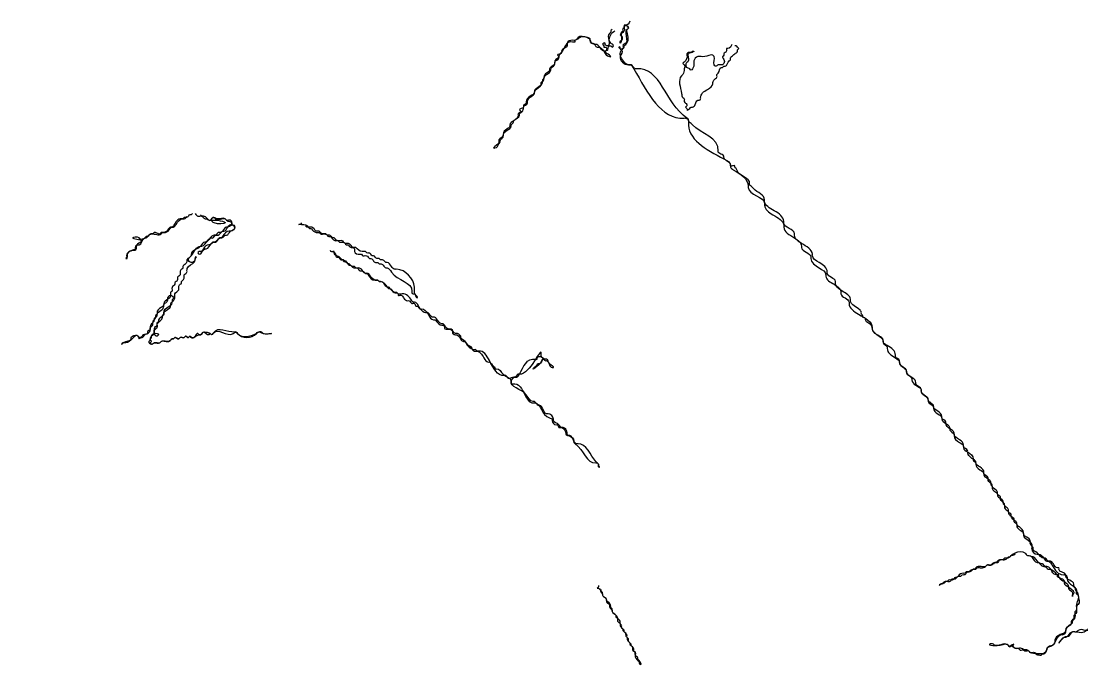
# Model space of a CAD drawing. Header units: metres. Extents: x 0 to 100, y 0 to 141.
# Drawn here: x 20.73 to 40.19, y 99.17 to 111.05 of the extents above; entities that cross this region are included whole.
import ezdxf

# ---------------------------------------------------------------- set-up
doc = ezdxf.new("R2010")
doc.units = ezdxf.units.M

msp = doc.modelspace()

# ---------------------------------------------------------------- linework, layer by layer
for points in [[(31.9, 111.05), (31.825, 110.975), (31.8, 110.975), (31.8, 110.925), (31.75, 110.825), (31.725, 110.8), (31.75, 110.775), (31.75, 110.7), (31.725, 110.65), (31.725, 110.675), (31.75, 110.7), (31.75, 110.775), (31.75, 110.825), (31.75, 110.85), (31.775, 110.875), (31.775, 110.9), (31.8, 110.95), (31.825, 110.975), (31.875, 110.925), (31.85, 110.9), (31.825, 110.825), (31.825, 110.65), (31.775, 110.6), (31.775, 110.55), (31.725, 110.55), (31.725, 110.575), (31.7, 110.575), (31.75, 110.525), (31.725, 110.4), (31.875, 110.25), (31.9, 110.25), (31.975, 110.175), (32.9, 109.275), (32.925, 109.275), (32.975, 109.225), (32.975, 109.2), (33.625, 108.525), (33.75, 108.4), (33.75, 108.375), (33.8, 108.325), (34.075, 108.025), (34.075, 108), (34.375, 107.7), (34.375, 107.675), (34.525, 107.5), (34.725, 107.3), (34.725, 107.275), (34.925, 107.075), (35.05, 106.925), (35.05, 106.9), (35.225, 106.725), (35.225, 106.7), (35.375, 106.525), (35.5, 106.4), (35.5, 106.375), (35.65, 106.225), (35.775, 106.075), (35.775, 106.05), (35.925, 105.9), (35.925, 105.875), (36.1, 105.675), (36.35, 105.425), (36.35, 105.4), (36.475, 105.275), (36.55, 105.175), (36.55, 105.15), (36.625, 105.075), (36.625, 105.05), (36.775, 104.875), (36.85, 104.8), (36.85, 104.775), (36.925, 104.7), (36.975, 104.625), (36.975, 104.6), (37.075, 104.5), (37.075, 104.475), (37.15, 104.375), (37.25, 104.275), (37.25, 104.25), (37.325, 104.175), (37.375, 104.1), (37.375, 104.075), (37.475, 103.975), (37.475, 103.95), (37.55, 103.85), (37.625, 103.775), (37.625, 103.75), (37.7, 103.675), (37.775, 103.575), (37.775, 103.55), (37.85, 103.475), (37.85, 103.45), (37.95, 103.325), (38.025, 103.25), (38.025, 103.225), (38.1, 103.15), (38.2, 103.025), (38.2, 103), (38.25, 102.95), (38.25, 102.925), (38.325, 102.825), (38.4, 102.75), (38.4, 102.725), (38.45, 102.675), (38.525, 102.575), (38.525, 102.55), (38.55, 102.525), (38.55, 102.5), (38.6, 102.425), (38.65, 102.375), (38.65, 102.35), (38.7, 102.3), (38.75, 102.225), (38.75, 102.2), (38.775, 102.175), (38.775, 102.15), (38.825, 102.075), (38.85, 102.05), (38.85, 102.025), (38.9, 101.975), (38.95, 101.9), (38.95, 101.875), (39, 101.825), (39, 101.8), (39.05, 101.725), (39.125, 101.65), (39.125, 101.625), (39.25, 101.5), (39.275, 101.45), (39.275, 101.375), (39.375, 101.275), (39.4, 101.275), (39.5, 101.2), (39.55, 101.15), (39.575, 101.15), (39.65, 101.075), (39.85, 100.9), (39.875, 100.9), (39.925, 100.85), (39.925, 100.825), (40.025, 100.7), (40.075, 100.65), (40.075, 100.625), (40.1, 100.6), (40.125, 100.525), (40.125, 100.35), (40.1, 100.325), (40.1, 100.25), (40.075, 100.175), (40.05, 100.15), (40.05, 100.1), (40.025, 100.075), (40, 100.025), (40, 100), (39.9, 99.9), (39.9, 99.875), (39.8, 99.8), (39.7, 99.7), (39.7, 99.675), (39.6, 99.575), (39.55, 99.55), (39.55, 99.525), (39.475, 99.45), (39.375, 99.45), (39.25, 99.475), (39.225, 99.5), (39.15, 99.5), (39.125, 99.525), (39.05, 99.55), (38.975, 99.55), (38.925, 99.6), (38.95, 99.625), (38.9, 99.6), (38.875, 99.575), (38.85, 99.6), (38.675, 99.6), (38.625, 99.6), (38.6, 99.6), (38.575, 99.625), (38.5, 99.625), (38.6, 99.6), (38.85, 99.6), (38.875, 99.575), (38.9, 99.6), (38.975, 99.55), (39.025, 99.55), (39.05, 99.525), (39.125, 99.525), (39.225, 99.5), (39.25, 99.475), (39.325, 99.475), (39.35, 99.45), (39.425, 99.425), (39.45, 99.425), (39.475, 99.45), (39.5, 99.45), (39.55, 99.525), (39.625, 99.6), (39.65, 99.6), (39.7, 99.65), (39.825, 99.8), (39.85, 99.8), (39.9, 99.85), (39.9, 99.875), (40, 100), (40.025, 100.025), (40.025, 100.05), (40.05, 100.075), (40.075, 100.175), (40.075, 100.225), (40.1, 100.25), (40.1, 100.325), (40.125, 100.525), (40.1, 100.55), (40.1, 100.625), (40.075, 100.65), (40.05, 100.7), (40.05, 100.725), (39.9, 100.875), (39.9, 100.9), (39.775, 101), (39.775, 101.025), (39.75, 101.025), (39.675, 101.1), (39.6, 101.15), (39.575, 101.15), (39.525, 101.2), (39.5, 101.2), (39.375, 101.3), (39.3, 101.375), (39.3, 101.4), (39.275, 101.425), (39.25, 101.475), (39.25, 101.525), (39.125, 101.65), (39.125, 101.675), (39.05, 101.775), (39, 101.825), (39, 101.85), (38.95, 101.9), (38.9, 101.975), (38.9, 102), (38.85, 102.05), (38.85, 102.075), (38.825, 102.125), (38.775, 102.175), (38.775, 102.2), (38.75, 102.225), (38.7, 102.3), (38.7, 102.325), (38.65, 102.375), (38.65, 102.4), (38.625, 102.45), (38.55, 102.525), (38.55, 102.55), (38.525, 102.575), (38.475, 102.65), (38.475, 102.675), (38.4, 102.75), (38.4, 102.775), (38.325, 102.875), (38.25, 102.95), (38.25, 102.975), (38.225, 103), (38.1, 103.15), (38.1, 103.175), (38.025, 103.25), (38.025, 103.275), (37.95, 103.375), (37.85, 103.475), (37.85, 103.5), (37.775, 103.575), (37.7, 103.675), (37.7, 103.7), (37.625, 103.775), (37.625, 103.8), (37.55, 103.9), (37.475, 103.975), (37.475, 104), (37.45, 104.025), (37.425, 104.05), (37.375, 104.1), (37.375, 104.125), (37.325, 104.175), (37.25, 104.275), (37.25, 104.3), (37.15, 104.4), (37.15, 104.425), (37.1, 104.5), (36.975, 104.625), (36.975, 104.65), (36.925, 104.7), (36.85, 104.8), (36.85, 104.825), (36.775, 104.9), (36.775, 104.925), (36.625, 105.1), (36.55, 105.175), (36.55, 105.2), (36.475, 105.275), (36.35, 105.425), (36.35, 105.45), (36.225, 105.575), (36.225, 105.6), (36.175, 105.625), (36.175, 105.65), (36.15, 105.675), (36.15, 105.7), (36.125, 105.75), (35.95, 105.925), (35.95, 105.95), (35.8, 106.1), (35.675, 106.25), (35.675, 106.275), (35.525, 106.425), (35.525, 106.45), (35.375, 106.625), (35.25, 106.75), (35.25, 106.775), (35.05, 106.975), (34.925, 107.125), (34.925, 107.15), (34.725, 107.35), (34.725, 107.375), (34.55, 107.575), (34.375, 107.75), (34.375, 107.775), (34.175, 107.975), (34.125, 108.025), (34.1, 108.05), (34.1, 108.075), (33.875, 108.3), (33.85, 108.35), (33.825, 108.375), (33.825, 108.4), (33.8, 108.4), (33.75, 108.4), (33.75, 108.425), (33.625, 108.55), (33.625, 108.575), (33.55, 108.625), (33.525, 108.65), (33.525, 108.675), (33.05, 109.15), (33.025, 109.175), (32.975, 109.225), (32.975, 109.25), (32.95, 109.275), (32.025, 110.175), (32, 110.175), (31.925, 110.25), (31.9, 110.25), (31.75, 110.525), (31.8, 110.575), (31.8, 110.6), (31.825, 110.625), (31.85, 110.85), (31.85, 110.9), (31.875, 110.925), (31.85, 110.95)], [(31.575, 110.9), (31.55, 110.875), (31.55, 110.85), (31.525, 110.825), (31.5, 110.6), (31.475, 110.6), (31.45, 110.625), (31.45, 110.65), (31.4, 110.625), (31.425, 110.6), (31.425, 110.575), (31.45, 110.575), (31.475, 110.525), (31.45, 110.5), (31.425, 110.5), (31.35, 110.575), (31.275, 110.625), (31.25, 110.625), (31.175, 110.7), (31.175, 110.725), (31.125, 110.75), (30.95, 110.75), (30.9, 110.7), (30.85, 110.7), (30.75, 110.65), (30.75, 110.6), (30.65, 110.5), (30.65, 110.475), (30.575, 110.425), (30.6, 110.4), (30.525, 110.325), (30.525, 110.3), (30.475, 110.225), (30.425, 110.175), (30.425, 110.15), (30.375, 110.1), (30.325, 110.025), (30.325, 110), (30.3, 109.975), (30.3, 109.95), (30.2, 109.825), (30.15, 109.775), (30.15, 109.75), (30.075, 109.675), (30, 109.575), (30, 109.55), (29.95, 109.5), (29.95, 109.475), (29.875, 109.425), (29.9, 109.4), (29.85, 109.35), (29.85, 109.325), (29.775, 109.225), (29.7, 109.15), (29.7, 109.125), (29.65, 109.075), (29.575, 108.975), (29.575, 108.95), (29.5, 108.875), (29.5, 108.85), (29.425, 108.75), (29.4, 108.725), (29.425, 108.725), (29.5, 108.8), (29.525, 108.85), (29.525, 108.875), (29.575, 108.925), (29.575, 108.95), (29.65, 109.05), (29.725, 109.125), (29.725, 109.15), (29.75, 109.175), (29.775, 109.225), (29.875, 109.325), (29.875, 109.35), (29.9, 109.375), (29.95, 109.45), (29.95, 109.475), (30.025, 109.55), (30.025, 109.575), (30.1, 109.675), (30.15, 109.725), (30.15, 109.75), (30.25, 109.85), (30.275, 109.9), (30.275, 109.925), (30.325, 109.975), (30.325, 110), (30.375, 110.075), (30.45, 110.15), (30.45, 110.175), (30.5, 110.225), (30.525, 110.275), (30.525, 110.3), (30.6, 110.375), (30.6, 110.4), (30.65, 110.475), (30.85, 110.675), (30.9, 110.675), (30.9, 110.7), (30.95, 110.725), (30.975, 110.75), (31.125, 110.75), (31.175, 110.7), (31.2, 110.65), (31.225, 110.65), (31.3, 110.575), (31.325, 110.575), (31.425, 110.5), (31.525, 110.4), (31.55, 110.4), (31.45, 110.5), (31.5, 110.525), (31.5, 110.55), (31.55, 110.6), (31.575, 110.575), (31.6, 110.6), (31.55, 110.65), (31.55, 110.8), (31.625, 110.875)], [(33.775, 110.625), (33.7, 110.55), (33.675, 110.55), (33.675, 110.525), (33.65, 110.475), (33.625, 110.45), (33.625, 110.425), (33.6, 110.4), (33.625, 110.35), (33.625, 110.275), (33.6, 110.25), (33.525, 110.25), (33.475, 110.225), (33.45, 110.25), (33.45, 110.4), (33.425, 110.425), (33.275, 110.4), (33.15, 110.4), (33.075, 110.325), (33.075, 110.225), (33.05, 110.175), (33.025, 110.15), (33, 110.175), (32.95, 110.2), (32.95, 110.3), (32.975, 110.325), (32.975, 110.4), (33, 110.475), (33.025, 110.475), (33.05, 110.5), (33.075, 110.5), (33.025, 110.475), (32.975, 110.475), (32.95, 110.45), (32.95, 110.425), (32.9, 110.3), (32.875, 110.275), (32.9, 110.25), (32.9, 110.175), (32.875, 110.075), (32.85, 110.05), (32.85, 109.725), (32.875, 109.65), (32.9, 109.625), (32.9, 109.575), (32.925, 109.55), (32.95, 109.5), (32.925, 109.475), (32.95, 109.45), (32.95, 109.425), (33, 109.45), (33.025, 109.475), (33.05, 109.475), (33.1, 109.525), (33.15, 109.6), (33.175, 109.6), (33.2, 109.625), (33.2, 109.65), (33.325, 109.8), (33.425, 109.9), (33.425, 109.925), (33.475, 110), (33.5, 110.025), (33.5, 110.075), (33.525, 110.1), (33.575, 110.2), (33.6, 110.2), (33.625, 110.225), (33.65, 110.225), (33.725, 110.325), (33.75, 110.35), (33.75, 110.375), (33.8, 110.425), (33.825, 110.45), (33.875, 110.5), (33.875, 110.525), (33.9, 110.55), (33.875, 110.575), (33.85, 110.6), (33.825, 110.6)], [(23.925, 107.525), (23.975, 107.475), (24.05, 107.475), (24.075, 107.45), (24.125, 107.425), (24.15, 107.425), (24.175, 107.4), (24.2, 107.4), (24.475, 107.35), (24.275, 107.35), (24.225, 107.4), (24.225, 107.425), (24.275, 107.45), (24.3, 107.425), (24.475, 107.425), (24.5, 107.4), (24.6, 107.35), (24.525, 107.275), (24.5, 107.275), (24.425, 107.2), (24.375, 107.175), (24.35, 107.175), (24.3, 107.125), (24.275, 107.125), (24.2, 107.075), (24.125, 107), (24.1, 107), (24.025, 106.925), (23.85, 106.775), (23.85, 106.75), (23.775, 106.675), (23.775, 106.65), (23.75, 106.6), (23.7, 106.55), (23.7, 106.525), (23.675, 106.5), (23.65, 106.45), (23.65, 106.4), (23.6, 106.35), (23.6, 106.325), (23.575, 106.275), (23.55, 106.25), (23.55, 106.225), (23.525, 106.2), (23.5, 106.125), (23.5, 106.1), (23.475, 106.075), (23.475, 106.05), (23.425, 105.95), (23.35, 105.875), (23.35, 105.85), (23.3, 105.8), (23.225, 105.7), (23.225, 105.675), (23.2, 105.65), (23.2, 105.625), (23.175, 105.575), (23.15, 105.55), (23.15, 105.525), (23.125, 105.5), (23.1, 105.425), (23.1, 105.4), (23.05, 105.35), (23.05, 105.325), (22.975, 105.3), (22.925, 105.25), (22.9, 105.25), (22.875, 105.275), (22.65, 105.15), (22.6, 105.15), (22.575, 105.125), (22.6, 105.15), (22.75, 105.225), (22.75, 105.25), (22.775, 105.275), (22.875, 105.275), (22.9, 105.225), (22.925, 105.25), (22.95, 105.25), (23, 105.3), (23.05, 105.325), (23.1, 105.375), (23.1, 105.425), (23.125, 105.45), (23.15, 105.5), (23.15, 105.525), (23.175, 105.55), (23.175, 105.575), (23.2, 105.625), (23.225, 105.65), (23.225, 105.675), (23.3, 105.75), (23.35, 105.825), (23.35, 105.85), (23.4, 105.9), (23.425, 105.95), (23.425, 105.975), (23.475, 106.025), (23.525, 105.975), (23.5, 105.925), (23.5, 105.9), (23.475, 105.875), (23.475, 105.85), (23.375, 105.725), (23.35, 105.7), (23.35, 105.675), (23.3, 105.625), (23.25, 105.55), (23.25, 105.525), (23.225, 105.5), (23.225, 105.475), (23.2, 105.4), (23.175, 105.375), (23.175, 105.325), (23.125, 105.275), (23.1, 105.225), (23.1, 105.2), (23.075, 105.175), (23.125, 105.125), (23.175, 105.15), (23.275, 105.15), (23.3, 105.175), (23.425, 105.175), (23.475, 105.2), (23.5, 105.225), (23.525, 105.225), (23.55, 105.25), (23.625, 105.225), (23.65, 105.25), (23.725, 105.25), (23.75, 105.275), (23.8, 105.25), (23.825, 105.275), (23.85, 105.25), (23.9, 105.25), (24, 105.3), (24.025, 105.3), (24.075, 105.35), (24.125, 105.35), (24.2, 105.325), (24.225, 105.3), (24.25, 105.325), (24.625, 105.325), (24.675, 105.35), (24.7, 105.325), (25.05, 105.325), (25.075, 105.35), (25.175, 105.325), (25.325, 105.325), (25.175, 105.325), (25.15, 105.35), (25.05, 105.325), (24.7, 105.325), (24.675, 105.35), (24.65, 105.35), (24.25, 105.325), (24.225, 105.3), (24.2, 105.325), (24.175, 105.3), (24.075, 105.35), (24.025, 105.3), (24, 105.3), (23.975, 105.325), (23.9, 105.25), (23.85, 105.25), (23.825, 105.275), (23.8, 105.25), (23.75, 105.275), (23.725, 105.25), (23.65, 105.25), (23.625, 105.225), (23.55, 105.25), (23.525, 105.225), (23.5, 105.225), (23.475, 105.2), (23.4, 105.175), (23.3, 105.175), (23.275, 105.15), (23.175, 105.15), (23.125, 105.125), (23.1, 105.15), (23.125, 105.175), (23.1, 105.2), (23.125, 105.25), (23.125, 105.275), (23.175, 105.325), (23.25, 105.3), (23.225, 105.275), (23.175, 105.325), (23.175, 105.375), (23.2, 105.45), (23.225, 105.475), (23.225, 105.5), (23.275, 105.55), (23.325, 105.625), (23.325, 105.65), (23.35, 105.675), (23.35, 105.7), (23.45, 105.825), (23.5, 105.875), (23.5, 105.9), (23.525, 105.925), (23.55, 106.025), (23.55, 106.05), (23.625, 106.125), (23.625, 106.175), (23.65, 106.225), (23.675, 106.25), (23.675, 106.275), (23.7, 106.3), (23.725, 106.35), (23.725, 106.4), (23.775, 106.45), (23.775, 106.475), (23.8, 106.55), (23.925, 106.675), (23.925, 106.7), (23.95, 106.725), (23.925, 106.725), (23.925, 106.7), (23.85, 106.625), (23.8, 106.675), (23.85, 106.75), (24.025, 106.925), (24.05, 106.925), (24.15, 107.025), (24.225, 107.075), (24.25, 107.075), (24.3, 107.125), (24.325, 107.125), (24.4, 107.175), (24.425, 107.2), (24.45, 107.2), (24.525, 107.275), (24.6, 107.325), (24.65, 107.275), (24.575, 107.2), (24.55, 107.2), (24.425, 107.1), (24.4, 107.075), (24.375, 107.075), (24.35, 107.05), (24.275, 107), (24.25, 107), (24.2, 106.95), (24.175, 106.95), (24.075, 106.875), (24.025, 106.825), (24, 106.825), (23.975, 106.8), (24, 106.775), (24.1, 106.875), (24.125, 106.875), (24.225, 106.975), (24.275, 107), (24.3, 107), (24.375, 107.075), (24.4, 107.075), (24.45, 107.1), (24.475, 107.125), (24.5, 107.125), (24.575, 107.2), (24.65, 107.25), (24.65, 107.275), (24.6, 107.325), (24.6, 107.35), (24.575, 107.4), (24.5, 107.4), (24.475, 107.425), (24.325, 107.425), (24.25, 107.45), (24.2, 107.4), (24.175, 107.4), (24.15, 107.425), (24.075, 107.475), (24.05, 107.475), (24.025, 107.5)], [(23.875, 107.525), (23.85, 107.5), (23.825, 107.5), (23.8, 107.475), (23.75, 107.45), (23.725, 107.45), (23.7, 107.425), (23.675, 107.425), (23.525, 107.3), (23.5, 107.275), (23.475, 107.275), (23.425, 107.225), (23.325, 107.175), (23.3, 107.175), (23.275, 107.15), (23.2, 107.175), (23.175, 107.175), (23.15, 107.15), (23.125, 107.15), (23.075, 107.125), (23.05, 107.1), (23.025, 107.1), (23, 107.075), (22.95, 107.05), (22.925, 107.05), (22.9, 107.075), (22.775, 107.075), (22.95, 107.025), (22.825, 106.9), (22.825, 106.875), (22.775, 106.85), (22.675, 106.75), (22.675, 106.725), (22.65, 106.7), (22.675, 106.7), (22.675, 106.725), (22.8, 106.85), (22.825, 106.85), (22.85, 106.9), (22.85, 106.925), (22.875, 106.95), (22.9, 106.95), (23, 107.075), (23.025, 107.075), (23.075, 107.125), (23.125, 107.15), (23.3, 107.15), (23.325, 107.175), (23.35, 107.175), (23.45, 107.225), (23.5, 107.275), (23.525, 107.275), (23.575, 107.325), (23.7, 107.425), (23.725, 107.425), (23.775, 107.475)], [(25.875, 107.35), (25.85, 107.325), (25.825, 107.325), (25.875, 107.325), (26, 107.275), (26.025, 107.25), (26.05, 107.25), (26.075, 107.225), (26.175, 107.175), (26.2, 107.175), (26.225, 107.15), (26.275, 107.15), (26.35, 107.125), (26.375, 107.1), (26.4, 107.1), (26.45, 107.05), (26.5, 107.025), (26.55, 107.025), (26.575, 107), (26.625, 107), (26.675, 106.975), (26.7, 106.95), (26.725, 106.95), (26.75, 106.925), (26.8, 106.9), (26.825, 106.9), (26.85, 106.875), (26.85, 106.825), (26.95, 106.775), (26.975, 106.775), (27, 106.75), (27.025, 106.75), (27.1, 106.725), (27.125, 106.7), (27.15, 106.7), (27.2, 106.65), (27.25, 106.625), (27.275, 106.625), (27.3, 106.6), (27.325, 106.6), (27.375, 106.575), (27.425, 106.525), (27.45, 106.525), (27.525, 106.45), (27.9, 106.1), (27.9, 106.075), (27.925, 106.05), (27.95, 106.05), (27.975, 106), (28, 105.975), (28, 106), (27.975, 106.025), (27.95, 106.125), (27.95, 106.175), (27.625, 106.5), (27.6, 106.5), (27.525, 106.55), (27.45, 106.625), (27.425, 106.625), (27.4, 106.65), (27.35, 106.675), (27.325, 106.675), (27.3, 106.7), (27.275, 106.7), (27.225, 106.725), (27.2, 106.75), (27.175, 106.75), (27.15, 106.775), (27.1, 106.8), (27.075, 106.8), (27.05, 106.825), (27.025, 106.825), (26.9, 106.875), (26.875, 106.9), (26.825, 106.9), (26.775, 106.95), (26.725, 106.975), (26.675, 106.975), (26.625, 107.025), (26.575, 107.025), (26.5, 107.05), (26.475, 107.075), (26.45, 107.075), (26.425, 107.1), (26.375, 107.125), (26.35, 107.125), (26.325, 107.15), (26.275, 107.15), (26.225, 107.175), (26.2, 107.2), (26.15, 107.2), (26.1, 107.25), (26.025, 107.275), (25.975, 107.275), (25.95, 107.3)], [(26.4, 106.85), (26.425, 106.825), (26.45, 106.825), (26.5, 106.775), (26.525, 106.725), (26.55, 106.725), (26.6, 106.675), (26.625, 106.675), (26.725, 106.6), (26.75, 106.575), (26.775, 106.575), (26.8, 106.55), (26.85, 106.525), (26.9, 106.525), (26.95, 106.475), (26.975, 106.475), (27.025, 106.45), (27.05, 106.425), (27.075, 106.425), (27.1, 106.4), (27.225, 106.3), (27.275, 106.3), (27.3, 106.275), (27.325, 106.275), (27.45, 106.175), (27.475, 106.15), (27.5, 106.15), (27.575, 106.075), (27.65, 106.05), (27.65, 106.025), (27.7, 106.025), (27.75, 105.975), (27.825, 105.925), (27.85, 105.925), (27.9, 105.875), (27.95, 105.875), (27.975, 105.825), (28, 105.825), (28.05, 105.775), (28.075, 105.775), (28.2, 105.675), (28.3, 105.575), (28.325, 105.575), (28.35, 105.55), (28.45, 105.475), (28.475, 105.475), (28.5, 105.45), (28.5, 105.425), (28.575, 105.4), (28.6, 105.4), (28.65, 105.35), (28.65, 105.325), (28.7, 105.3), (28.725, 105.3), (28.85, 105.175), (28.875, 105.175), (28.925, 105.1), (28.95, 105.1), (29.05, 105), (29.075, 105), (29.225, 104.875), (29.3, 104.8), (29.325, 104.8), (29.375, 104.75), (29.4, 104.725), (29.425, 104.7), (29.425, 104.675), (29.45, 104.675), (29.575, 104.575), (29.725, 104.425), (29.725, 104.4), (29.75, 104.4), (29.975, 104.2), (30.125, 104.05), (30.15, 104.05), (30.425, 103.775), (30.475, 103.75), (30.475, 103.725), (30.55, 103.65), (30.575, 103.65), (30.6, 103.6), (30.625, 103.6), (30.725, 103.5), (30.725, 103.475), (30.775, 103.45), (30.875, 103.35), (30.875, 103.325), (30.9, 103.3), (31.275, 102.95), (31.3, 102.95), (31.325, 102.925), (31.325, 102.875), (31.35, 102.875), (31.325, 102.9), (31.325, 102.925), (31.3, 102.95), (31.275, 102.975), (30.95, 103.3), (30.925, 103.3), (30.875, 103.35), (30.8, 103.45), (30.775, 103.45), (30.75, 103.475), (30.75, 103.5), (30.675, 103.6), (30.65, 103.6), (30.6, 103.65), (30.5, 103.725), (30.5, 103.75), (30.4, 103.85), (30.375, 103.85), (30.3, 103.95), (30.25, 104), (30.225, 104), (30.2, 104.025), (30.175, 104.05), (30.15, 104.075), (30.125, 104.075), (30, 104.2), (29.725, 104.45), (29.8, 104.525), (29.825, 104.525), (29.875, 104.575), (30.175, 104.85), (30.2, 104.85), (30.2, 104.875), (30.225, 104.9), (30.3, 104.875), (30.3, 104.85), (30.125, 104.675), (30.175, 104.725), (30.2, 104.75), (30.225, 104.775), (30.25, 104.775), (30.275, 104.8), (30.3, 104.85), (30.325, 104.85), (30.35, 104.825), (30.375, 104.825), (30.425, 104.75), (30.475, 104.7), (30.5, 104.7), (30.425, 104.775), (30.375, 104.85), (30.35, 104.85), (30.275, 104.925), (30.275, 104.95), (29.875, 104.575), (29.85, 104.575), (29.8, 104.525), (29.775, 104.525), (29.675, 104.5), (29.625, 104.55), (29.6, 104.55), (29.325, 104.825), (29.125, 105), (29.1, 105), (29.075, 105.025), (29.05, 105.025), (28.85, 105.2), (28.8, 105.25), (28.8, 105.275), (28.775, 105.3), (28.725, 105.325), (28.7, 105.325), (28.625, 105.4), (28.6, 105.4), (28.5, 105.475), (28.475, 105.5), (28.45, 105.5), (28.35, 105.6), (28.3, 105.625), (28.275, 105.625), (28.2, 105.7), (28.175, 105.7), (28.025, 105.825), (27.95, 105.9), (27.925, 105.9), (27.9, 105.925), (27.725, 106.05), (27.65, 106.05), (27.625, 106.075), (27.6, 106.075), (27.5, 106.15), (27.475, 106.175), (27.45, 106.175), (27.4, 106.225), (27.325, 106.275), (27.3, 106.275), (27.275, 106.3), (27.25, 106.3), (27.125, 106.4), (27.1, 106.425), (27.05, 106.425), (26.975, 106.5), (26.925, 106.525), (26.875, 106.525), (26.85, 106.55), (26.825, 106.55), (26.775, 106.575), (26.75, 106.6), (26.725, 106.6), (26.7, 106.625), (26.65, 106.65), (26.65, 106.675), (26.625, 106.675), (26.6, 106.7), (26.475, 106.8), (26.475, 106.825), (26.45, 106.825)], [(43.675, 101.725), (43.65, 101.7), (43.3, 101.7), (43.275, 101.675), (43.1, 101.65), (43.025, 101.65), (43, 101.625), (42.95, 101.625), (42.85, 101.6), (42.825, 101.575), (42.775, 101.575), (42.75, 101.55), (42.675, 101.525), (42.65, 101.525), (42.625, 101.5), (42.6, 101.5), (42.525, 101.475), (42.5, 101.45), (42.475, 101.45), (42.45, 101.425), (42.375, 101.375), (42.325, 101.375), (42.275, 101.325), (42.25, 101.325), (42.2, 101.3), (42.125, 101.225), (42.1, 101.225), (42.05, 101.175), (41.975, 101.125), (41.95, 101.125), (41.875, 101.05), (41.85, 101.05), (41.8, 101.025), (41.65, 100.875), (41.625, 100.875), (41.55, 100.8), (41.5, 100.775), (41.45, 100.775), (41.325, 100.65), (41.35, 100.625), (41.375, 100.55), (41.375, 100.5), (41.4, 100.475), (41.4, 100.425), (41.425, 100.3), (41.45, 100.275), (41.45, 100.175), (41.425, 100.15), (41.4, 100.1), (41.4, 100.05), (41.35, 100), (41.25, 100), (41.2, 99.975), (41.175, 99.95), (41.075, 99.95), (41.05, 99.925), (41, 99.925), (40.875, 99.925), (40.85, 99.9), (40.7, 99.9), (40.6, 99.875), (40.575, 99.9), (40.525, 99.9), (40.5, 99.925), (40.65, 100.05), (40.675, 100.075), (40.7, 100.075), (40.725, 100.1), (40.775, 100.125), (40.75, 100.125), (40.7, 100.075), (40.65, 100.075), (40.6, 100.05), (40.525, 99.975), (40.525, 99.95), (40.475, 99.9), (40.275, 99.875), (40.125, 99.875), (40.1, 99.85), (40.025, 99.85), (39.975, 99.825), (39.9, 99.75), (39.875, 99.75), (39.775, 99.65), (39.925, 99.775), (39.95, 99.775), (40.025, 99.85), (40.1, 99.85), (40.275, 99.875), (40.3, 99.9), (40.475, 99.9), (40.5, 99.925), (40.575, 99.9), (40.6, 99.875), (40.675, 99.875), (40.7, 99.9), (40.875, 99.925), (41.05, 99.925), (41.075, 99.95), (41.175, 99.95), (41.225, 99.95), (41.275, 100), (41.375, 100), (41.375, 100.025), (41.4, 100.075), (41.425, 100.1), (41.425, 100.15), (41.45, 100.175), (41.425, 100.3), (41.425, 100.4), (41.4, 100.425), (41.4, 100.475), (41.375, 100.55), (41.35, 100.575), (41.35, 100.65), (41.375, 100.675), (41.425, 100.6), (41.45, 100.575), (41.45, 100.55), (41.475, 100.525), (41.5, 100.475), (41.5, 100.4), (41.525, 100.375), (41.525, 100.225), (41.55, 100.1), (41.525, 100.075), (41.525, 100.025), (41.5, 100), (41.4, 99.875), (41.375, 99.875), (41.375, 99.85), (41.35, 99.825), (41.275, 99.775), (41.225, 99.775), (41.2, 99.75), (41.175, 99.75), (41.125, 99.725), (41.1, 99.7), (41.075, 99.7), (41.025, 99.65), (40.95, 99.625), (40.8, 99.625), (40.775, 99.6), (40.725, 99.6), (40.675, 99.425), (40.625, 99.375), (40.625, 99.35), (40.6, 99.325), (40.525, 99.375), (40.525, 99.35), (40.5, 99.325), (40.475, 99.325), (40.45, 99.45), (40.425, 99.45), (40.45, 99.425), (40.45, 99.325), (40.625, 99.35), (40.675, 99.4), (40.675, 99.525), (40.75, 99.6), (40.8, 99.625), (40.95, 99.625), (40.975, 99.65), (41.025, 99.65), (41.075, 99.675), (41.1, 99.7), (41.125, 99.7), (41.15, 99.725), (41.2, 99.75), (41.225, 99.75), (41.25, 99.775), (41.3, 99.775), (41.375, 99.825), (41.5, 99.95), (41.5, 99.975), (41.525, 100), (41.55, 100.1), (41.55, 100.2), (41.525, 100.225), (41.525, 100.325), (41.6, 100.35), (41.65, 100.35), (41.75, 100.25), (41.75, 100.225), (41.775, 99.8), (41.75, 99.775), (41.75, 99.725), (41.725, 99.7), (41.7, 99.65), (41.7, 99.6), (41.675, 99.575), (41.675, 99.55), (41.65, 99.5), (41.6, 99.45), (41.6, 99.425), (41.575, 99.4), (41.525, 99.3), (41.525, 99.275), (41.5, 99.25), (41.5, 99.225), (41.45, 99.15), (41.425, 99.125), (41.425, 99.1), (41.375, 99.05), (41.3, 98.95), (41.3, 98.925), (41.275, 98.9), (41.275, 98.875), (41.25, 98.825), (41.2, 98.775), (41.2, 98.75), (41.125, 98.675), (41.1, 98.625), (41.1, 98.6), (41.05, 98.55), (41.05, 98.525), (41.025, 98.475), (41.05, 98.5), (41.05, 98.525), (41.1, 98.575), (41.125, 98.625), (41.125, 98.65), (41.2, 98.725), (41.2, 98.75), (41.25, 98.825), (41.275, 98.85), (41.275, 98.875), (41.3, 98.9), (41.4, 99.025), (41.4, 99.05), (41.425, 99.075), (41.425, 99.1), (41.45, 99.15), (41.5, 99.2), (41.5, 99.225), (41.55, 99.275), (41.575, 99.35), (41.575, 99.375), (41.6, 99.4), (41.6, 99.425), (41.65, 99.5), (41.675, 99.525), (41.675, 99.575), (41.7, 99.6), (41.725, 99.675), (41.725, 99.7), (41.75, 99.725), (41.775, 99.8), (41.775, 99.9), (41.8, 99.925), (41.8, 100.15), (41.775, 100.225), (41.75, 100.25), (41.75, 100.275), (41.675, 100.35), (41.7, 100.475), (41.65, 100.525), (41.65, 100.6), (41.625, 100.625), (41.6, 100.725), (41.6, 100.75), (41.575, 100.775), (41.575, 100.8), (41.675, 100.875), (41.8, 101), (41.825, 101), (41.875, 101.05), (41.975, 101.125), (42, 101.125), (42.05, 101.175), (42.075, 101.175), (42.15, 101.225), (42.2, 101.275), (42.225, 101.275), (42.275, 101.325), (42.35, 101.375), (42.375, 101.375), (42.4, 101.4), (42.425, 101.4), (42.475, 101.425), (42.5, 101.45), (42.525, 101.45), (42.55, 101.475), (42.65, 101.525), (42.7, 101.525), (42.725, 101.55), (42.75, 101.55), (42.825, 101.575), (42.85, 101.6), (42.925, 101.6), (42.95, 101.625), (43.05, 101.65), (43.1, 101.65), (43.125, 101.675), (43.275, 101.675), (43.85, 101.7), (43.875, 101.675), (44, 101.675), (44.025, 101.65), (44.15, 101.625), (44.25, 101.625), (44.275, 101.6), (44.35, 101.6), (44.45, 101.575), (44.475, 101.55), (44.5, 101.55), (44.525, 101.525), (44.55, 101.5), (44.575, 101.475), (44.675, 101.475), (44.7, 101.45), (44.775, 101.425), (44.85, 101.425), (44.875, 101.4), (44.925, 101.4), (45.05, 101.375), (45.075, 101.35), (45.125, 101.35), (45.15, 101.325), (45.225, 101.3), (45.3, 101.3), (45.325, 101.275), (45.4, 101.275), (45.475, 101.25), (45.5, 101.225), (45.575, 101.225), (45.6, 101.2), (45.7, 101.175), (45.775, 101.175), (45.8, 101.15), (45.875, 101.15), (46, 101.125), (46.025, 101.1), (46.15, 101.1), (46.175, 101.075), (46.35, 101.05), (46.55, 101.05), (46.575, 101.025), (46.925, 101.025), (47.575, 101), (47.6, 101.025), (47.65, 101.025), (47.7, 100.975), (47.725, 100.925), (47.725, 100.85), (47.75, 100.825), (47.75, 100.8), (47.775, 100.75), (47.8, 100.725), (47.8, 100.7), (47.85, 100.65), (47.925, 100.55), (47.925, 100.525), (48.075, 100.375), (48.1, 100.375), (48.225, 100.275), (48.275, 100.225), (48.3, 100.225), (48.375, 100.15), (48.475, 100.075), (48.5, 100.075), (48.575, 100), (48.6, 100), (48.7, 99.925), (48.75, 99.875), (48.775, 99.875), (48.825, 99.825), (48.9, 99.775), (48.925, 99.775), (48.95, 99.75), (48.975, 99.75), (49.05, 99.7), (49.075, 99.675), (49.1, 99.675), (49.15, 99.625), (49.225, 99.575), (49.25, 99.575), (49.3, 99.525), (49.325, 99.525), (49.4, 99.475), (49.425, 99.45), (49.45, 99.45), (49.525, 99.375), (49.6, 99.325), (49.625, 99.325), (49.7, 99.25), (49.725, 99.25), (49.85, 99.15), (50, 99), (50.025, 99), (50.375, 98.65), (50.5, 98.5), (50.5, 98.475), (50.65, 98.325), (50.65, 98.3), (50.75, 98.175), (50.85, 98.075), (50.85, 98.05), (50.9, 98), (50.95, 97.925), (50.95, 97.9), (50.975, 97.875), (50.975, 97.85), (51, 97.8), (51.025, 97.775), (51.025, 97.75), (51.05, 97.725), (51.075, 97.675), (51.075, 97.65), (51.1, 97.625), (51.1, 97.55), (51.125, 97.5), (51.15, 97.475), (51.15, 97.375), (51.175, 97.35), (51.2, 97.225), (51.2, 97.1), (51.225, 97.075), (51.225, 96.85), (51.25, 96.5), (51.225, 96.475), (51.225, 95.475), (51.25, 95.45), (51.225, 95.4), (51.225, 95.175), (51.25, 95.15), (51.25, 94.6), (51.275, 93.9), (51.25, 93.875), (51.25, 93.725), (51.225, 93.7), (51.2, 93.525), (51.2, 93.4), (51.175, 93.375), (51.175, 93.225), (51.15, 92.975), (51.125, 92.95), (51.125, 92.525), (51.225, 92.525), (51.325, 92.55), (51.35, 92.575), (51.4, 92.575), (51.425, 92.6), (51.5, 92.625), (51.575, 92.625), (51.6, 92.65), (51.65, 92.65), (51.75, 92.675), (51.775, 92.7), (51.85, 92.7), (51.875, 92.725), (51.95, 92.75), (52.025, 92.75), (52.05, 92.775), (52.1, 92.775), (52.15, 92.8), (52.175, 92.825), (52.2, 92.825), (52.225, 92.85), (52.275, 92.875), (52.3, 92.875), (52.325, 92.9), (52.35, 92.9), (52.4, 92.925), (52.425, 92.95), (52.45, 92.95), (52.475, 92.975), (52.525, 93), (52.55, 93), (52.6, 93.05), (52.65, 93.05), (52.7, 93.075), (52.725, 93.1), (52.75, 93.1), (52.775, 93.125), (52.85, 93.15), (52.875, 93.15), (52.9, 93.175), (52.925, 93.175), (52.975, 93.2), (53, 93.225), (53.025, 93.225), (53.075, 93.275), (53.15, 93.3), (53.2, 93.3), (53.25, 93.35), (53.275, 93.35), (53.35, 93.4), (53.375, 93.425), (53.425, 93.425), (53.525, 93.525), (53.575, 93.55), (53.6, 93.55), (53.625, 93.575), (53.725, 93.6), (53.75, 93.6), (53.825, 93.675), (53.85, 93.675), (53.9, 93.7), (53.975, 93.775), (54.025, 93.775), (54.05, 93.8), (54.175, 93.775), (54.2, 93.75), (54.25, 93.75), (54.275, 93.725), (54.325, 93.7), (54.35, 93.7), (54.4, 93.65), (54.425, 93.65), (54.475, 93.625), (54.5, 93.6), (54.525, 93.6), (54.55, 93.575), (54.6, 93.55), (54.625, 93.55), (54.65, 93.575), (54.675, 93.575), (54.675, 93.625), (54.675, 93.6), (54.625, 93.55), (54.6, 93.55), (54.55, 93.575), (54.525, 93.6), (54.5, 93.6), (54.45, 93.65), (54.375, 93.7), (54.325, 93.7), (54.3, 93.725), (54.275, 93.725), (54.2, 93.75), (54.175, 93.775), (54.075, 93.775), (54.05, 93.8), (53.95, 93.775), (53.875, 93.7), (53.85, 93.7), (53.8, 93.65), (53.7, 93.575), (53.625, 93.575), (53.6, 93.55), (53.55, 93.55), (53.5, 93.525), (53.4, 93.425), (53.375, 93.425), (53.35, 93.4), (53.25, 93.35), (53.225, 93.35), (53.175, 93.3), (53.15, 93.3), (53.075, 93.275), (53.05, 93.25), (53.025, 93.25), (53, 93.225), (52.95, 93.2), (52.925, 93.2), (52.9, 93.175), (52.875, 93.175), (52.825, 93.15), (52.8, 93.125), (52.775, 93.125), (52.75, 93.1), (52.65, 93.05), (52.6, 93.05), (52.575, 93.025), (52.55, 93.025), (52.5, 93), (52.475, 92.975), (52.45, 92.975), (52.425, 92.95), (52.375, 92.925), (52.35, 92.925), (52.325, 92.9), (52.3, 92.9), (52.25, 92.875), (52.225, 92.85), (52.2, 92.85), (52.175, 92.825), (52.125, 92.8), (52.1, 92.8), (52.075, 92.775), (52.05, 92.775), (51.95, 92.75), (51.925, 92.725), (51.875, 92.725), (51.85, 92.7), (51.75, 92.675), (51.675, 92.675), (51.65, 92.65), (51.6, 92.65), (51.5, 92.625), (51.475, 92.6), (51.425, 92.6), (51.4, 92.575), (51.325, 92.55), (51.25, 92.55), (51.225, 92.525), (51.15, 92.525), (51.125, 92.95), (51.15, 92.975), (51.15, 93.2), (51.175, 93.225), (51.2, 93.4), (51.2, 93.525), (51.225, 93.55), (51.225, 93.7), (51.25, 93.875), (51.275, 93.9), (51.275, 94.575), (51.25, 94.6), (51.225, 95.175), (51.225, 95.375), (51.25, 95.4), (51.25, 95.45), (51.225, 96.475), (51.25, 96.5), (51.25, 96.825), (51.225, 96.85), (51.25, 96.975), (51.275, 96.975), (51.275, 97.075), (51.25, 97.1), (51.225, 97.225), (51.225, 97.325), (51.2, 97.35), (51.2, 97.45), (51.175, 97.525), (51.15, 97.55), (51.15, 97.6), (51.125, 97.625), (51.1, 97.675), (51.1, 97.725), (51.075, 97.75), (51.075, 97.775), (51.05, 97.85), (51, 97.9), (51, 97.925), (50.975, 97.95), (50.925, 98.025), (50.925, 98.05), (50.875, 98.1), (50.875, 98.125), (50.775, 98.25), (50.675, 98.35), (50.675, 98.375), (50.525, 98.525), (50.4, 98.675), (50.4, 98.7), (50.1, 99), (50.075, 99), (49.9, 99.15), (49.775, 99.275), (49.75, 99.275), (49.675, 99.35), (49.6, 99.4), (49.575, 99.4), (49.5, 99.475), (49.475, 99.475), (49.425, 99.5), (49.375, 99.55), (49.35, 99.55), (49.3, 99.6), (49.225, 99.65), (49.2, 99.65), (49.15, 99.7), (49.125, 99.7), (49.075, 99.725), (49.025, 99.775), (49, 99.775), (48.975, 99.8), (48.9, 99.85), (48.875, 99.85), (48.825, 99.9), (48.8, 99.9), (48.725, 99.95), (48.65, 100.025), (48.625, 100.025), (48.575, 100.075), (48.45, 100.175), (48.425, 100.175), (48.35, 100.25), (48.325, 100.25), (48.25, 100.3), (48.15, 100.4), (48.125, 100.4), (47.95, 100.575), (47.875, 100.675), (47.875, 100.7), (47.825, 100.75), (47.825, 100.775), (47.8, 100.825), (47.775, 100.85), (47.775, 100.9), (47.75, 100.925), (47.725, 101), (47.725, 101.025), (47.7, 101.025), (47.65, 101.075), (47.45, 101.05), (46.925, 101.05), (46.9, 101.075), (46.55, 101.075), (46.325, 101.1), (46.3, 101.125), (46.15, 101.125), (46.125, 101.15), (45.975, 101.175), (45.875, 101.175), (45.85, 101.2), (45.775, 101.2), (45.675, 101.225), (45.65, 101.25), (45.6, 101.25), (45.575, 101.275), (45.45, 101.3), (45.4, 101.3), (45.375, 101.325), (45.3, 101.325), (45.2, 101.35), (45.175, 101.375), (45.125, 101.375), (45.1, 101.4), (45.025, 101.425), (44.925, 101.425), (44.9, 101.45), (44.85, 101.45), (44.75, 101.475), (44.725, 101.5), (44.675, 101.5), (44.65, 101.525), (44.55, 101.55), (44.475, 101.55), (44.45, 101.575), (44.4, 101.575), (44.275, 101.6), (44.25, 101.625), (44.15, 101.625), (44.125, 101.65), (44, 101.675), (43.875, 101.675), (43.85, 101.7)], [(38.975, 101.3), (38.925, 101.25), (38.9, 101.25), (38.875, 101.225), (38.825, 101.2), (38.775, 101.2), (38.75, 101.175), (38.7, 101.175), (38.65, 101.15), (38.625, 101.125), (38.6, 101.125), (38.575, 101.1), (38.525, 101.075), (38.45, 101.075), (38.425, 101.05), (38.35, 101.05), (38.25, 101.025), (38.225, 101), (38.2, 101), (38.175, 100.975), (38.125, 100.95), (38.075, 100.95), (38.05, 100.925), (38.025, 100.925), (37.925, 100.875), (37.9, 100.85), (37.875, 100.85), (37.85, 100.825), (37.8, 100.8), (37.75, 100.8), (37.725, 100.775), (37.7, 100.775), (37.65, 100.75), (37.625, 100.725), (37.6, 100.725), (37.575, 100.7), (37.65, 100.75), (37.675, 100.75), (37.7, 100.775), (37.75, 100.775), (37.8, 100.8), (37.825, 100.825), (37.875, 100.825), (37.9, 100.85), (37.95, 100.875), (37.975, 100.875), (38, 100.9), (38.025, 100.9), (38.075, 100.925), (38.1, 100.95), (38.125, 100.95), (38.15, 100.975), (38.225, 101), (38.25, 101), (38.275, 101.025), (38.35, 101.025), (38.425, 101.05), (38.45, 101.075), (38.525, 101.075), (38.55, 101.1), (38.6, 101.125), (38.65, 101.125), (38.7, 101.175), (38.75, 101.175), (38.825, 101.2), (38.85, 101.225), (38.875, 101.225), (38.9, 101.25), (38.975, 101.3), (39.15, 101.3), (39.2, 101.25), (39.225, 101.25), (39.275, 101.225), (39.375, 101.125), (39.4, 101.125), (39.425, 101.1), (39.5, 101.05), (39.525, 101.05), (39.575, 101), (39.6, 101), (39.8, 100.825), (39.95, 100.675), (39.95, 100.65), (40, 100.6), (40.025, 100.55), (40.025, 100.5), (40.025, 100.525), (40.05, 100.55), (39.975, 100.65), (39.875, 100.75), (39.875, 100.775), (39.825, 100.825), (39.75, 100.875), (39.775, 100.9), (39.725, 100.9), (39.625, 101), (39.55, 101.05), (39.525, 101.05), (39.475, 101.1), (39.45, 101.1), (39.4, 101.125), (39.3, 101.225), (39.275, 101.225)], [(31.325, 100.7), (31.325, 100.675), (31.3, 100.65), (31.325, 100.65), (31.375, 100.575), (31.4, 100.55), (31.4, 100.525), (31.45, 100.475), (31.475, 100.425), (31.475, 100.4), (31.525, 100.35), (31.525, 100.325), (31.55, 100.275), (31.575, 100.25), (31.575, 100.225), (31.625, 100.175), (31.675, 100.1), (31.675, 100.05), (31.725, 100), (31.725, 99.975), (31.75, 99.925), (31.775, 99.9), (31.775, 99.875), (31.8, 99.85), (31.825, 99.8), (31.825, 99.775), (31.85, 99.75), (31.85, 99.725), (31.875, 99.675), (31.9, 99.65), (31.9, 99.625), (31.925, 99.6), (31.95, 99.55), (31.95, 99.525), (32, 99.475), (32, 99.425), (32.05, 99.325), (32.075, 99.3), (32.075, 99.275), (32.1, 99.25), (32.075, 99.325), (32.05, 99.35), (32.05, 99.375), (32.025, 99.4), (32, 99.45), (32, 99.475), (31.975, 99.5), (31.975, 99.525), (31.95, 99.575), (31.925, 99.6), (31.925, 99.625), (31.9, 99.65), (31.875, 99.7), (31.875, 99.725), (31.85, 99.75), (31.85, 99.775), (31.825, 99.825), (31.8, 99.85), (31.8, 99.875), (31.775, 99.9), (31.75, 99.95), (31.75, 99.975), (31.725, 100), (31.725, 100.025), (31.675, 100.1), (31.65, 100.125), (31.65, 100.15), (31.625, 100.175), (31.575, 100.25), (31.575, 100.275), (31.55, 100.3), (31.55, 100.325), (31.5, 100.4), (31.475, 100.425), (31.475, 100.45), (31.45, 100.475), (31.4, 100.55), (31.4, 100.575), (31.375, 100.6), (31.375, 100.625)]]:
    msp.add_spline(points, degree=3)

doc.saveas('drawing.dxf')
